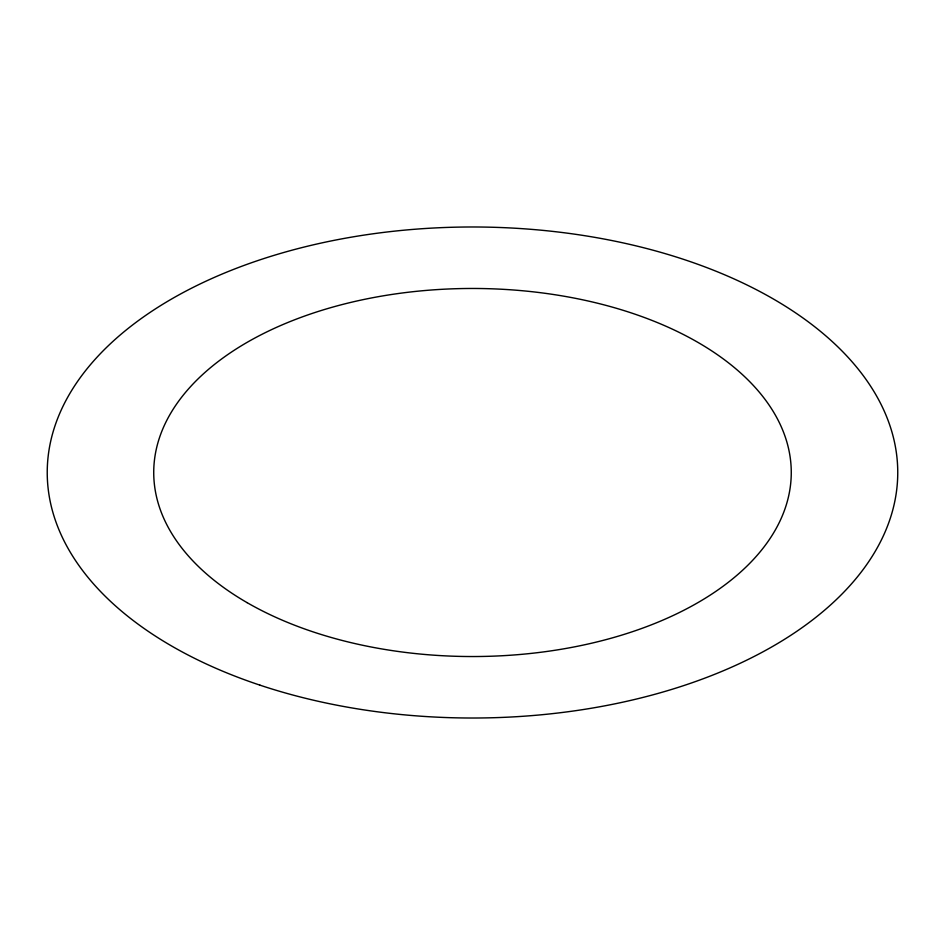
<?xml version="1.0" encoding="UTF-8"?>
<svg xmlns="http://www.w3.org/2000/svg" width="945" height="945" viewBox="0 0 945 945"><rect width="100%" height="100%" fill="white"/><g stroke="black" fill="none" stroke-linecap="round" stroke-linejoin="round"><path stroke-width="1.42" d="M259.875 685.125A425.25 245.511 0 0 0 897.75 472.5A425.25 245.511 0 0 0 259.875 259.875A425.25 245.511 0 0 0 259.875 685.125M247.094 602.638A318.772 184.039 0 0 0 780.405 520.128A318.772 184.039 0 0 0 390.002 294.734A318.772 184.039 0 0 0 247.094 602.638"/></g></svg>
